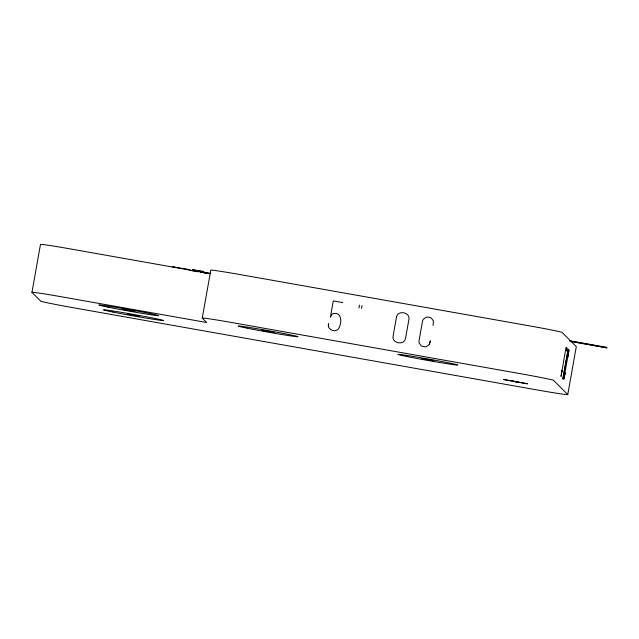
<?xml version="1.0" encoding="UTF-8"?>
<svg xmlns="http://www.w3.org/2000/svg" width="639" height="639" viewBox="0 0 639 639"><rect width="100%" height="100%" fill="white"/><g stroke="black" fill="none" stroke-linecap="round" stroke-linejoin="round"><path stroke-width="0.96" d="M328.462 326.625L328.622 323.622C326.401 329.412 335.379 333.366 338.654 328.574C341.849 323.174 342.376 311.976 333.414 313.509L331.976 314.284L330.363 317.335L333.286 300.913L342.871 302.614M561.393 373.288L561.905 370.34L561.05 376.451L565.986 347.544L566.282 347.84M31.95 292.35A32.461 0.791 10.1 0 1 62.918 297.031L206.653 322.503L202.259 318.102L210.79 270.185A32.461 0.791 10.1 0 1 241.758 274.866L529.228 325.818A32.461 0.791 10.1 0 1 562.144 332.456L576.298 346.65L567.759 394.575A32.461 0.791 10.1 0 1 536.8 389.886L73.653 307.798A32.461 0.791 10.1 0 1 40.736 301.161L31.95 292.35L40.489 244.425A32.461 0.791 10.1 0 1 71.448 249.114L210.295 273.724M358.966 307.982L359.469 305.154M361.482 308.429L361.986 305.602M433.09 325.459L433.466 321.137L431.413 318.094A8.523 8.515 -44.9 0 0 426.221 317.176L423.242 319.324L422.523 321.153L419.016 340.843L419.064 342.784L421.125 345.771A8.523 8.515 -44.9 0 0 426.317 346.689L429.288 344.597L430.319 340.994L429.288 344.597M566.354 350.779L566.857 347.951M566.434 350.859L566.937 348.031M567.895 357.281L568.99 349.86L563.806 379.262L565.124 372.817L564.461 376.475M203.545 271.375L192.467 269.73L210.774 273.452M203.817 272.845L206.517 273.141L203.769 272.518M122.944 309.436L134.557 311.185M262.286 330.507L273.899 332.264M127.824 314.324L139.438 316.081M421.988 358.814L433.601 360.564M512.718 381.259L518.197 382.09M200.414 272.294L202.22 272.597M569.597 340.755L606.531 347.296M570.188 341.41L607.05 347.88L569.972 340.978M195.869 271.495L197.371 271.767M192.627 270.88L194.368 271.216M421.62 358.447L433.969 360.931M261.918 330.139L274.259 332.623M512.55 381.084L518.365 382.258M122.576 309.068L134.925 311.552M127.457 313.957L139.805 316.449M191.748 270.712L187.475 269.235L172.714 266.806L175.453 267.429M567.759 394.575L553.606 380.381A32.461 0.791 10.1 0 0 520.689 373.735L233.219 322.783A32.461 0.791 10.1 0 0 202.259 318.102M562.895 378.496L562.951 379.023L568.191 349.158L562.895 378.496M396.484 317.072L393.049 336.33C391.739 343.423 404.295 345.635 405.509 338.534L408.944 319.284C410.294 312.12 397.682 309.875 396.484 317.072M503.796 379.526L527.439 383.799L503.796 379.526M108.223 307.207A30.432 0.743 10.1 0 0 157.913 315.674A30.432 0.743 10.1 0 0 120.116 308.054A30.432 0.743 10.1 0 0 108.223 307.207M247.565 328.278A30.432 0.743 10.1 0 0 297.255 336.745A30.432 0.743 10.1 0 0 259.458 329.125A30.432 0.743 10.1 0 0 247.565 328.278M113.103 312.104A30.432 0.743 10.1 0 0 162.793 320.57A30.432 0.743 10.1 0 0 124.996 312.942A30.432 0.743 10.1 0 0 113.103 312.104M407.267 356.586A30.432 0.743 10.1 0 0 456.957 365.053A30.432 0.743 10.1 0 0 419.16 357.433A30.432 0.743 10.1 0 0 407.267 356.586"/></g></svg>
